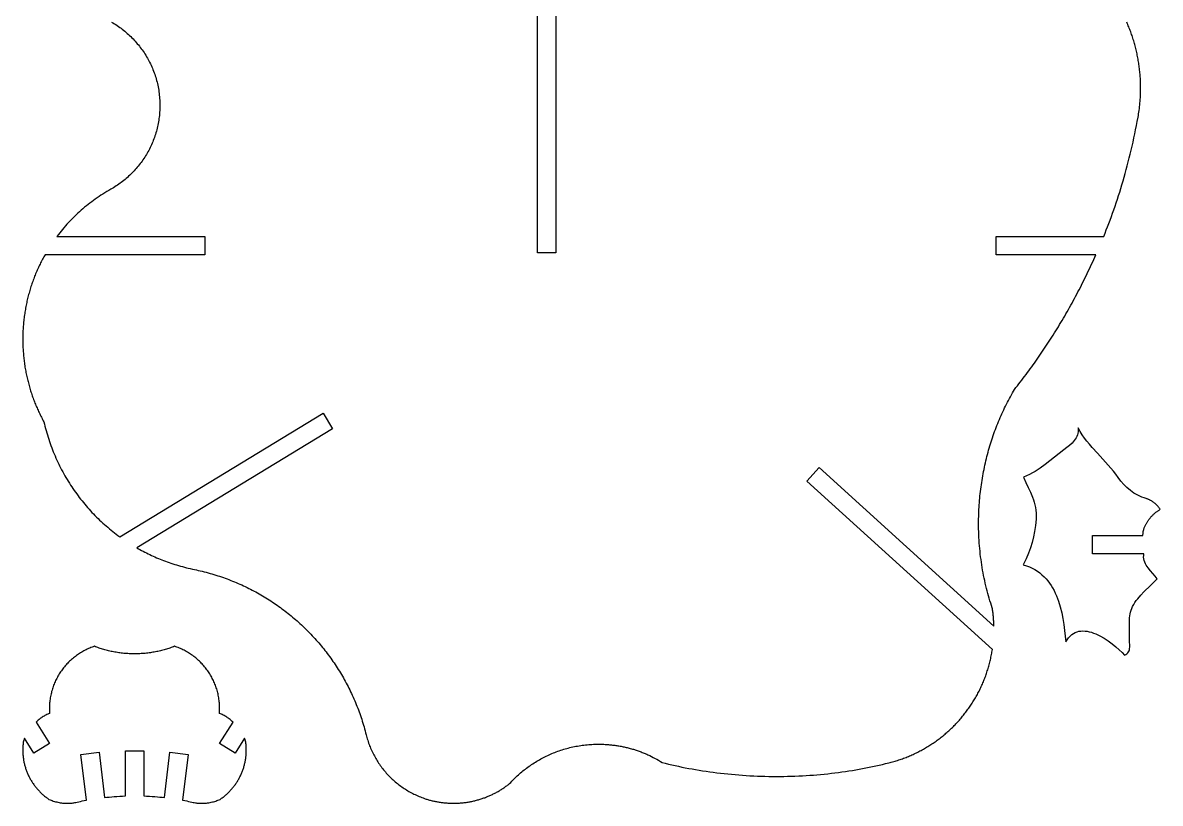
# Model space of a CAD drawing. Extents: x 296 to 476, y 465 to 753.
# Drawn here: x 295.6 to 391.2, y 465.3 to 530.9 of the extents above; entities that cross this region are included whole.
import ezdxf

# ---------------------------------------------------------------- set-up
doc = ezdxf.new("R2010")
doc.units = 0
doc.layers.add('Default_Layer', color=1, linetype='CONTINUOUS')

msp = doc.modelspace()

# ---------------------------------------------------------------- linework, layer by layer
at = {"layer": 'Default_Layer'}
for points in [[(340.418, 555.144), (340.418, 511.522), (338.882, 511.522), (338.882, 554.319)], [(303.106, 530.936), (303.223, 530.867), (303.339, 530.796), (303.454, 530.723), (303.567, 530.648), (303.679, 530.571), (303.789, 530.493), (303.898, 530.413), (304.006, 530.331), (304.112, 530.248), (304.217, 530.163), (304.32, 530.076), (304.422, 529.988), (304.522, 529.898), (304.621, 529.806), (304.718, 529.713), (304.814, 529.618), (304.908, 529.522), (305, 529.425), (305.091, 529.326), (305.18, 529.225), (305.267, 529.123), (305.353, 529.02), (305.437, 528.915), (305.519, 528.808), (305.599, 528.701), (305.678, 528.592), (305.755, 528.482), (305.83, 528.37), (305.903, 528.257), (305.974, 528.143), (306.044, 528.028), (306.112, 527.911), (306.177, 527.794), (306.241, 527.675), (306.303, 527.555), (306.363, 527.434), (306.421, 527.311), (306.476, 527.188), (306.53, 527.063), (306.582, 526.938), (306.632, 526.811), (306.679, 526.683), (306.725, 526.555), (306.768, 526.425), (306.809, 526.295), (306.848, 526.163), (306.885, 526.031), (306.92, 525.897), (306.952, 525.763), (306.983, 525.628), (307.011, 525.492), (307.036, 525.355), (307.06, 525.218), (307.081, 525.079), (307.099, 524.94), (307.115, 524.8), (307.129, 524.66), (307.141, 524.519), (307.15, 524.377), (307.157, 524.234), (307.161, 524.091), (307.162, 524.013), (307.162, 523.93), (307.161, 523.789), (307.158, 523.648), (307.152, 523.509), (307.143, 523.369), (307.133, 523.231), (307.12, 523.093), (307.104, 522.956), (307.087, 522.82), (307.067, 522.684), (307.045, 522.549), (307.021, 522.415), (306.994, 522.281), (306.965, 522.148), (306.934, 522.017), (306.901, 521.886), (306.866, 521.755), (306.829, 521.626), (306.789, 521.498), (306.748, 521.37), (306.704, 521.243), (306.659, 521.118), (306.611, 520.993), (306.562, 520.869), (306.51, 520.747), (306.457, 520.625), (306.401, 520.504), (306.344, 520.385), (306.284, 520.266), (306.223, 520.149), (306.16, 520.032), (306.095, 519.917), (306.028, 519.803), (305.959, 519.69), (305.889, 519.579), (305.817, 519.468), (305.743, 519.359), (305.667, 519.251), (305.59, 519.144), (305.511, 519.039), (305.43, 518.935), (305.347, 518.832), (305.263, 518.731), (305.177, 518.631), (305.09, 518.532), (305.001, 518.435), (304.91, 518.339), (304.818, 518.244), (304.724, 518.151), (304.629, 518.06), (304.532, 517.97), (304.434, 517.881), (304.335, 517.795), (304.234, 517.709), (304.131, 517.625), (304.027, 517.543), (303.922, 517.462), (303.815, 517.383), (303.707, 517.306), (303.598, 517.23), (303.487, 517.156), (303.375, 517.084), (303.262, 517.014), (303.147, 516.945), (303.031, 516.878), (302.864, 516.781), (302.698, 516.683), (302.533, 516.583), (302.371, 516.481), (302.21, 516.377), (302.051, 516.272), (301.894, 516.165), (301.738, 516.056), (301.584, 515.945), (301.432, 515.832), (301.282, 515.718), (301.133, 515.602), (300.986, 515.484), (300.84, 515.364), (300.697, 515.243), (300.555, 515.12), (300.415, 514.995), (300.276, 514.869), (300.139, 514.74), (300.004, 514.61), (299.871, 514.478), (299.739, 514.345), (299.609, 514.21), (299.481, 514.073), (299.354, 513.934), (299.229, 513.794), (299.106, 513.651), (298.984, 513.508), (298.865, 513.362), (298.746, 513.215), (298.63, 513.066), (298.515, 512.915), (310.943, 512.915), (310.943, 511.379), (297.514, 511.379), (297.459, 511.283), (297.405, 511.186), (297.351, 511.089), (297.299, 510.991), (297.247, 510.892), (297.196, 510.793), (297.145, 510.694), (297.095, 510.593), (297.046, 510.493), (296.998, 510.391), (296.951, 510.289), (296.904, 510.187), (296.858, 510.084), (296.813, 509.981), (296.768, 509.877), (296.725, 509.772), (296.682, 509.667), (296.64, 509.562), (296.599, 509.456), (296.558, 509.349), (296.519, 509.243), (296.48, 509.135), (296.442, 509.027), (296.404, 508.919), (296.368, 508.81), (296.333, 508.701), (296.298, 508.591), (296.264, 508.481), (296.231, 508.37), (296.199, 508.259), (296.167, 508.148), (296.137, 508.036), (296.107, 507.924), (296.078, 507.811), (296.051, 507.698), (296.024, 507.584), (295.997, 507.47), (295.972, 507.356), (295.948, 507.241), (295.924, 507.126), (295.902, 507.011), (295.88, 506.895), (295.859, 506.779), (295.84, 506.662), (295.821, 506.545), (295.803, 506.428), (295.786, 506.311), (295.77, 506.193), (295.754, 506.075), (295.74, 505.956), (295.727, 505.837), (295.715, 505.718), (295.703, 505.598), (295.693, 505.479), (295.683, 505.359), (295.675, 505.238), (295.667, 505.118), (295.661, 504.997), (295.655, 504.876), (295.651, 504.754), (295.647, 504.632), (295.645, 504.511), (295.643, 504.388), (295.643, 504.266), (295.643, 504.147), (295.645, 504.028), (295.647, 503.909), (295.65, 503.791), (295.655, 503.673), (295.66, 503.555), (295.666, 503.437), (295.673, 503.32), (295.681, 503.202), (295.69, 503.086), (295.7, 502.969), (295.711, 502.853), (295.722, 502.737), (295.735, 502.621), (295.748, 502.505), (295.763, 502.39), (295.778, 502.276), (295.794, 502.161), (295.811, 502.047), (295.829, 501.933), (295.848, 501.82), (295.868, 501.706), (295.888, 501.594), (295.909, 501.481), (295.932, 501.369), (295.955, 501.257), (295.979, 501.146), (296.003, 501.035), (296.029, 500.924), (296.055, 500.814), (296.083, 500.704), (296.111, 500.594), (296.14, 500.485), (296.169, 500.377), (296.2, 500.268), (296.231, 500.16), (296.263, 500.053), (296.296, 499.946), (296.33, 499.839), (296.364, 499.733), (296.4, 499.627), (296.436, 499.522), (296.472, 499.417), (296.51, 499.313), (296.548, 499.209), (296.587, 499.105), (296.627, 499.002), (296.668, 498.9), (296.709, 498.798), (296.751, 498.696), (296.794, 498.595), (296.838, 498.495), (296.882, 498.395), (296.927, 498.295), (296.973, 498.196), (297.019, 498.098), (297.066, 498), (297.114, 497.902), (297.163, 497.805), (297.212, 497.709), (297.262, 497.613), (297.312, 497.518), (297.364, 497.423), (297.416, 497.329), (297.459, 497.142), (297.505, 496.956), (297.553, 496.77), (297.603, 496.586), (297.655, 496.403), (297.708, 496.221), (297.764, 496.04), (297.822, 495.859), (297.881, 495.68), (297.943, 495.502), (298.006, 495.325), (298.071, 495.149), (298.138, 494.974), (298.207, 494.8), (298.278, 494.627), (298.351, 494.455), (298.425, 494.284), (298.502, 494.114), (298.58, 493.946), (298.66, 493.778), (298.741, 493.612), (298.825, 493.447), (298.91, 493.283), (298.997, 493.12), (299.086, 492.958), (299.176, 492.798), (299.268, 492.638), (299.362, 492.48), (299.458, 492.323), (299.555, 492.167), (299.654, 492.013), (299.755, 491.86), (299.857, 491.708), (299.961, 491.557), (300.067, 491.407), (300.174, 491.259), (300.283, 491.112), (300.393, 490.966), (300.505, 490.822), (300.619, 490.679), (300.734, 490.537), (300.85, 490.396), (300.969, 490.257), (301.088, 490.12), (301.21, 489.983), (301.332, 489.848), (301.457, 489.714), (301.582, 489.582), (301.71, 489.451), (301.838, 489.321), (301.968, 489.193), (302.1, 489.067), (302.233, 488.941), (302.367, 488.818), (302.503, 488.695), (302.641, 488.574), (302.779, 488.455), (302.919, 488.337), (303.061, 488.22), (303.203, 488.105), (303.348, 487.992), (303.493, 487.88), (303.64, 487.769), (303.788, 487.66), (320.881, 498.062), (321.679, 496.749), (305.223, 486.735), (305.354, 486.659), (305.487, 486.585), (305.621, 486.511), (305.756, 486.438), (305.893, 486.367), (306.031, 486.297), (306.17, 486.228), (306.31, 486.16), (306.452, 486.093), (306.595, 486.027), (306.739, 485.963), (306.885, 485.9), (307.032, 485.838), (307.18, 485.777), (307.329, 485.717), (307.48, 485.659), (307.632, 485.602), (307.785, 485.547), (307.94, 485.492), (308.095, 485.439), (308.252, 485.387), (308.41, 485.337), (308.57, 485.288), (308.731, 485.24), (308.892, 485.194), (309.056, 485.149), (309.22, 485.105), (309.386, 485.063), (309.552, 485.022), (309.72, 484.983), (309.89, 484.945), (310.06, 484.909), (310.226, 484.873), (310.392, 484.836), (310.558, 484.798), (310.722, 484.758), (310.887, 484.716), (311.05, 484.674), (311.213, 484.629), (311.375, 484.584), (311.537, 484.537), (311.698, 484.489), (311.859, 484.439), (312.018, 484.388), (312.178, 484.336), (312.336, 484.283), (312.494, 484.228), (312.651, 484.171), (312.808, 484.114), (312.963, 484.055), (313.118, 483.995), (313.273, 483.933), (313.427, 483.87), (313.58, 483.806), (313.732, 483.741), (313.884, 483.674), (314.034, 483.606), (314.185, 483.537), (314.334, 483.467), (314.483, 483.395), (314.63, 483.322), (314.778, 483.248), (314.924, 483.173), (315.07, 483.096), (315.214, 483.018), (315.358, 482.939), (315.502, 482.859), (315.644, 482.777), (315.786, 482.695), (315.927, 482.611), (316.067, 482.526), (316.206, 482.44), (316.344, 482.352), (316.482, 482.264), (316.619, 482.174), (316.755, 482.084), (316.89, 481.992), (317.024, 481.898), (317.157, 481.804), (317.289, 481.709), (317.421, 481.613), (317.552, 481.515), (317.681, 481.416), (317.81, 481.317), (317.938, 481.216), (318.065, 481.114), (318.191, 481.011), (318.317, 480.907), (318.441, 480.802), (318.564, 480.695), (318.687, 480.588), (318.808, 480.48), (318.929, 480.371), (319.048, 480.26), (319.167, 480.149), (319.284, 480.036), (319.401, 479.923), (319.517, 479.809), (319.631, 479.693), (319.745, 479.577), (319.858, 479.459), (319.969, 479.341), (320.08, 479.222), (320.189, 479.101), (320.298, 478.98), (320.405, 478.858), (320.512, 478.735), (320.617, 478.61), (320.722, 478.485), (320.825, 478.359), (320.927, 478.232), (321.028, 478.105), (321.128, 477.976), (321.227, 477.846), (321.325, 477.716), (321.422, 477.584), (321.517, 477.452), (321.612, 477.319), (321.705, 477.185), (321.798, 477.05), (321.889, 476.914), (321.979, 476.777), (322.068, 476.64), (322.155, 476.501), (322.242, 476.362), (322.327, 476.222), (322.412, 476.081), (322.495, 475.94), (322.576, 475.797), (322.657, 475.654), (322.736, 475.51), (322.815, 475.365), (322.892, 475.219), (322.968, 475.073), (323.042, 474.926), (323.116, 474.778), (323.188, 474.629), (323.259, 474.48), (323.328, 474.33), (323.397, 474.179), (323.464, 474.027), (323.529, 473.875), (323.594, 473.722), (323.657, 473.568), (323.719, 473.413), (323.78, 473.258), (323.839, 473.102), (323.898, 472.946), (323.954, 472.788), (324.01, 472.63), (324.064, 472.472), (324.117, 472.313), (324.168, 472.153), (324.218, 471.992), (324.267, 471.831), (324.314, 471.669), (324.36, 471.507), (324.405, 471.344), (324.448, 471.18), (324.49, 471.015), (324.521, 470.898), (324.553, 470.78), (324.587, 470.664), (324.623, 470.549), (324.66, 470.434), (324.699, 470.32), (324.74, 470.207), (324.782, 470.095), (324.827, 469.984), (324.872, 469.874), (324.92, 469.765), (324.969, 469.656), (325.019, 469.549), (325.072, 469.443), (325.125, 469.337), (325.181, 469.233), (325.237, 469.129), (325.296, 469.027), (325.356, 468.925), (325.417, 468.825), (325.48, 468.726), (325.544, 468.628), (325.61, 468.53), (325.678, 468.434), (325.746, 468.339), (325.816, 468.246), (325.888, 468.153), (325.961, 468.062), (326.035, 467.971), (326.111, 467.882), (326.188, 467.794), (326.266, 467.708), (326.346, 467.622), (326.427, 467.538), (326.509, 467.455), (326.592, 467.373), (326.677, 467.293), (326.763, 467.214), (326.851, 467.136), (326.939, 467.059), (327.029, 466.984), (327.12, 466.911), (327.212, 466.838), (327.305, 466.767), (327.4, 466.697), (327.495, 466.629), (327.592, 466.562), (327.69, 466.497), (327.788, 466.433), (327.888, 466.371), (327.989, 466.31), (328.091, 466.25), (328.195, 466.192), (328.299, 466.136), (328.404, 466.081), (328.51, 466.027), (328.617, 465.976), (328.725, 465.925), (328.834, 465.877), (328.944, 465.83), (329.055, 465.784), (329.167, 465.74), (329.28, 465.698), (329.394, 465.658), (329.462, 465.634), (329.531, 465.611), (329.601, 465.589), (329.671, 465.567), (329.742, 465.546), (329.813, 465.526), (329.885, 465.506), (329.958, 465.487), (330.031, 465.469), (330.104, 465.451), (330.178, 465.434), (330.253, 465.418), (330.328, 465.403), (330.404, 465.388), (330.48, 465.374), (330.556, 465.361), (330.633, 465.348), (330.71, 465.336), (330.788, 465.325), (330.866, 465.315), (330.945, 465.306), (331.023, 465.297), (331.103, 465.289), (331.182, 465.282), (331.262, 465.276), (331.342, 465.27), (331.422, 465.266), (331.503, 465.262), (331.584, 465.259), (331.665, 465.257), (331.746, 465.255), (331.828, 465.255), (331.912, 465.255), (331.995, 465.257), (332.079, 465.259), (332.162, 465.262), (332.245, 465.266), (332.328, 465.271), (332.41, 465.277), (332.493, 465.284), (332.575, 465.291), (332.657, 465.3), (332.738, 465.309), (332.819, 465.319), (332.9, 465.33), (332.981, 465.342), (333.061, 465.355), (333.141, 465.369), (333.221, 465.383), (333.301, 465.398), (333.38, 465.414), (333.459, 465.431), (333.537, 465.449), (333.616, 465.467), (333.694, 465.487), (333.771, 465.507), (333.848, 465.528), (333.925, 465.549), (334.002, 465.572), (334.078, 465.595), (334.154, 465.619), (334.23, 465.644), (334.305, 465.67), (334.38, 465.696), (334.454, 465.723), (334.528, 465.751), (334.602, 465.78), (334.675, 465.809), (334.748, 465.839), (334.82, 465.87), (334.892, 465.901), (334.964, 465.934), (335.035, 465.966), (335.106, 466), (335.176, 466.035), (335.246, 466.07), (335.316, 466.105), (335.385, 466.142), (335.454, 466.179), (335.522, 466.217), (335.59, 466.255), (335.657, 466.295), (335.724, 466.334), (335.79, 466.375), (335.856, 466.416), (335.921, 466.458), (335.986, 466.5), (336.051, 466.544), (336.114, 466.587), (336.178, 466.632), (336.241, 466.677), (336.303, 466.722), (336.365, 466.769), (336.426, 466.815), (336.487, 466.863), (336.547, 466.911), (336.635, 467.006), (336.723, 467.1), (336.813, 467.192), (336.904, 467.284), (336.996, 467.374), (337.089, 467.463), (337.183, 467.551), (337.279, 467.638), (337.375, 467.723), (337.472, 467.807), (337.571, 467.89), (337.671, 467.972), (337.771, 468.053), (337.873, 468.132), (337.976, 468.21), (338.079, 468.287), (338.184, 468.362), (338.29, 468.436), (338.396, 468.509), (338.504, 468.581), (338.613, 468.651), (338.722, 468.719), (338.833, 468.787), (338.944, 468.853), (339.056, 468.917), (339.169, 468.98), (339.283, 469.042), (339.398, 469.102), (339.514, 469.161), (339.631, 469.219), (339.748, 469.274), (339.866, 469.329), (339.985, 469.382), (340.105, 469.433), (340.226, 469.483), (340.347, 469.532), (340.47, 469.579), (340.592, 469.624), (340.716, 469.668), (340.841, 469.71), (340.966, 469.75), (341.091, 469.789), (341.218, 469.827), (341.345, 469.863), (341.473, 469.897), (341.602, 469.929), (341.731, 469.96), (341.861, 469.989), (341.991, 470.017), (342.122, 470.043), (342.254, 470.067), (342.386, 470.089), (342.519, 470.11), (342.652, 470.129), (342.786, 470.146), (342.921, 470.161), (343.055, 470.175), (343.191, 470.187), (343.327, 470.197), (343.464, 470.205), (343.601, 470.212), (343.738, 470.216), (343.876, 470.219), (344.014, 470.22), (344.107, 470.22), (344.199, 470.218), (344.292, 470.216), (344.384, 470.213), (344.476, 470.21), (344.567, 470.205), (344.659, 470.2), (344.75, 470.194), (344.841, 470.187), (344.931, 470.179), (345.022, 470.17), (345.112, 470.161), (345.202, 470.151), (345.292, 470.14), (345.381, 470.128), (345.47, 470.116), (345.559, 470.103), (345.648, 470.089), (345.736, 470.074), (345.824, 470.058), (345.912, 470.042), (346, 470.025), (346.087, 470.007), (346.174, 469.989), (346.261, 469.97), (346.347, 469.95), (346.433, 469.929), (346.519, 469.908), (346.604, 469.885), (346.689, 469.863), (346.774, 469.839), (346.858, 469.815), (346.942, 469.79), (347.026, 469.764), (347.109, 469.738), (347.192, 469.711), (347.275, 469.683), (347.357, 469.654), (347.439, 469.625), (347.521, 469.595), (347.602, 469.565), (347.683, 469.534), (347.763, 469.502), (347.843, 469.47), (347.923, 469.437), (348.002, 469.403), (348.081, 469.368), (348.159, 469.333), (348.237, 469.298), (348.315, 469.261), (348.468, 469.187), (348.621, 469.11), (348.771, 469.03), (348.92, 468.949), (349.067, 468.864), (349.212, 468.778), (349.355, 468.689), (349.626, 468.62), (349.9, 468.552), (350.177, 468.487), (350.455, 468.423), (350.736, 468.362), (351.02, 468.302), (351.305, 468.245), (351.592, 468.189), (351.882, 468.135), (352.173, 468.084), (352.466, 468.035), (352.762, 467.987), (353.059, 467.942), (353.357, 467.899), (353.658, 467.858), (353.959, 467.819), (354.263, 467.783), (354.568, 467.748), (354.874, 467.716), (355.182, 467.686), (355.491, 467.659), (355.801, 467.633), (356.113, 467.61), (356.426, 467.59), (356.739, 467.571), (357.054, 467.555), (357.37, 467.542), (357.686, 467.531), (358.003, 467.522), (358.321, 467.516), (358.64, 467.512), (358.96, 467.511), (359.274, 467.512), (359.587, 467.516), (359.9, 467.522), (360.212, 467.53), (360.523, 467.541), (360.834, 467.554), (361.143, 467.569), (361.452, 467.587), (361.759, 467.607), (362.065, 467.629), (362.37, 467.654), (362.674, 467.68), (362.977, 467.709), (363.278, 467.74), (363.578, 467.773), (363.877, 467.809), (364.174, 467.846), (364.469, 467.886), (364.763, 467.928), (365.055, 467.971), (365.345, 468.017), (365.634, 468.065), (365.92, 468.115), (366.205, 468.166), (366.488, 468.22), (366.768, 468.276), (367.047, 468.333), (367.323, 468.393), (367.597, 468.454), (367.869, 468.518), (368.139, 468.583), (368.406, 468.65), (368.512, 468.677), (368.618, 468.705), (368.724, 468.734), (368.829, 468.764), (368.934, 468.795), (369.038, 468.827), (369.142, 468.859), (369.245, 468.893), (369.348, 468.928), (369.451, 468.963), (369.553, 469), (369.654, 469.037), (369.756, 469.075), (369.856, 469.114), (369.956, 469.154), (370.056, 469.195), (370.155, 469.236), (370.254, 469.279), (370.352, 469.322), (370.45, 469.367), (370.547, 469.412), (370.644, 469.458), (370.741, 469.504), (370.836, 469.552), (370.932, 469.6), (371.026, 469.65), (371.12, 469.7), (371.214, 469.751), (371.307, 469.803), (371.4, 469.855), (371.492, 469.908), (371.583, 469.963), (371.674, 470.018), (371.765, 470.073), (371.855, 470.13), (371.944, 470.187), (372.032, 470.245), (372.121, 470.304), (372.208, 470.364), (372.295, 470.424), (372.381, 470.485), (372.467, 470.547), (372.552, 470.61), (372.637, 470.673), (372.721, 470.738), (372.804, 470.802), (372.887, 470.868), (372.969, 470.934), (373.05, 471.001), (373.131, 471.069), (373.211, 471.138), (373.291, 471.207), (373.37, 471.277), (373.448, 471.347), (373.526, 471.419), (373.603, 471.491), (373.679, 471.563), (373.754, 471.637), (373.829, 471.711), (373.904, 471.786), (373.977, 471.861), (374.05, 471.937), (374.122, 472.014), (374.194, 472.091), (374.265, 472.169), (374.335, 472.248), (374.404, 472.327), (374.473, 472.407), (374.541, 472.487), (374.608, 472.569), (374.674, 472.65), (374.74, 472.733), (374.805, 472.816), (374.869, 472.899), (374.933, 472.984), (374.996, 473.068), (375.058, 473.154), (375.119, 473.24), (375.18, 473.326), (375.239, 473.414), (375.298, 473.501), (375.356, 473.59), (375.414, 473.679), (375.47, 473.768), (375.526, 473.858), (375.581, 473.949), (375.635, 474.04), (375.689, 474.131), (375.741, 474.223), (375.793, 474.316), (375.844, 474.409), (375.894, 474.503), (375.944, 474.597), (375.992, 474.692), (376.04, 474.788), (376.087, 474.883), (376.133, 474.98), (376.178, 475.077), (376.222, 475.174), (376.265, 475.272), (376.308, 475.37), (376.349, 475.469), (376.39, 475.568), (376.43, 475.668), (376.469, 475.768), (376.507, 475.868), (376.544, 475.969), (376.581, 476.071), (376.616, 476.173), (376.65, 476.275), (376.684, 476.378), (376.717, 476.481), (376.749, 476.585), (376.779, 476.689), (376.809, 476.794), (376.838, 476.899), (376.866, 477.004), (376.893, 477.11), (376.919, 477.216), (376.945, 477.322), (376.969, 477.429), (376.992, 477.537), (377.014, 477.644), (377.036, 477.753), (377.056, 477.861), (377.075, 477.97), (377.094, 478.079), (377.111, 478.189), (361.525, 492.346), (362.558, 493.483), (377.236, 480.15), (377.233, 480.253), (377.23, 480.355), (377.226, 480.456), (377.221, 480.557), (377.215, 480.656), (377.208, 480.755), (377.201, 480.853), (377.192, 480.949), (377.184, 481.045), (377.174, 481.139), (377.164, 481.232), (377.153, 481.324), (377.141, 481.414), (377.129, 481.502), (377.116, 481.589), (377.103, 481.674), (377.035, 481.874), (376.969, 482.076), (376.905, 482.28), (376.843, 482.486), (376.783, 482.693), (376.725, 482.902), (376.669, 483.112), (376.614, 483.324), (376.562, 483.538), (376.512, 483.753), (376.463, 483.97), (376.417, 484.188), (376.373, 484.408), (376.331, 484.629), (376.29, 484.851), (376.253, 485.074), (376.217, 485.299), (376.183, 485.525), (376.152, 485.752), (376.122, 485.98), (376.095, 486.21), (376.07, 486.44), (376.048, 486.671), (376.028, 486.904), (376.01, 487.137), (375.994, 487.371), (375.981, 487.606), (375.97, 487.841), (375.961, 488.078), (375.955, 488.315), (375.952, 488.553), (375.95, 488.791), (375.951, 488.985), (375.954, 489.179), (375.958, 489.372), (375.963, 489.565), (375.971, 489.758), (375.98, 489.95), (375.99, 490.142), (376.002, 490.333), (376.016, 490.524), (376.031, 490.714), (376.048, 490.904), (376.066, 491.093), (376.086, 491.282), (376.107, 491.471), (376.13, 491.658), (376.155, 491.846), (376.181, 492.033), (376.208, 492.219), (376.237, 492.405), (376.268, 492.59), (376.3, 492.775), (376.333, 492.959), (376.368, 493.142), (376.404, 493.325), (376.442, 493.507), (376.481, 493.689), (376.522, 493.87), (376.564, 494.051), (376.608, 494.23), (376.653, 494.41), (376.699, 494.588), (376.747, 494.766), (376.796, 494.943), (376.847, 495.12), (376.898, 495.296), (376.952, 495.471), (377.006, 495.645), (377.062, 495.819), (377.12, 495.992), (377.178, 496.164), (377.238, 496.335), (377.299, 496.506), (377.362, 496.676), (377.426, 496.845), (377.491, 497.014), (377.558, 497.182), (377.625, 497.348), (377.694, 497.515), (377.765, 497.68), (377.836, 497.844), (377.909, 498.008), (377.983, 498.171), (378.058, 498.332), (378.135, 498.493), (378.212, 498.654), (378.291, 498.813), (378.371, 498.971), (378.453, 499.129), (378.535, 499.285), (378.619, 499.441), (378.704, 499.596), (378.79, 499.75), (378.877, 499.903), (378.965, 500.055), (379.088, 500.209), (379.211, 500.363), (379.333, 500.518), (379.455, 500.674), (379.576, 500.831), (379.696, 500.988), (379.816, 501.146), (379.936, 501.304), (380.055, 501.464), (380.174, 501.624), (380.292, 501.784), (380.409, 501.946), (380.526, 502.108), (380.643, 502.271), (380.759, 502.434), (380.875, 502.598), (380.99, 502.763), (381.104, 502.929), (381.218, 503.095), (381.332, 503.262), (381.445, 503.43), (381.557, 503.598), (381.669, 503.768), (381.781, 503.938), (381.892, 504.108), (382.002, 504.28), (382.112, 504.452), (382.222, 504.625), (382.331, 504.799), (382.439, 504.973), (382.547, 505.148), (382.654, 505.324), (382.761, 505.501), (382.867, 505.679), (382.973, 505.857), (383.078, 506.036), (383.183, 506.216), (383.287, 506.397), (383.391, 506.578), (383.494, 506.76), (383.597, 506.943), (383.699, 507.127), (383.801, 507.312), (383.902, 507.497), (384.003, 507.683), (384.103, 507.87), (384.202, 508.058), (384.301, 508.247), (384.4, 508.436), (384.498, 508.627), (384.595, 508.818), (384.692, 509.01), (384.788, 509.202), (384.884, 509.396), (384.979, 509.591), (385.074, 509.786), (385.168, 509.982), (385.262, 510.179), (385.355, 510.377), (385.448, 510.576), (385.54, 510.775), (385.632, 510.976), (385.723, 511.177), (385.813, 511.379), (377.414, 511.379), (377.414, 512.915), (377.414, 512.915), (386.46, 512.915), (386.571, 513.185), (386.681, 513.458), (386.789, 513.733), (386.897, 514.012), (387.003, 514.293), (387.108, 514.577), (387.212, 514.865), (387.315, 515.155), (387.416, 515.448), (387.516, 515.743), (387.615, 516.042), (387.713, 516.343), (387.809, 516.648), (387.903, 516.955), (387.997, 517.265), (388.088, 517.577), (388.179, 517.893), (388.268, 518.211), (388.355, 518.532), (388.441, 518.855), (388.525, 519.181), (388.608, 519.511), (388.689, 519.842), (388.769, 520.177), (388.847, 520.514), (388.923, 520.854), (388.998, 521.196), (389.071, 521.541), (389.142, 521.889), (389.212, 522.239), (389.28, 522.592), (389.346, 522.947), (389.371, 523.086), (389.395, 523.228), (389.418, 523.371), (389.439, 523.517), (389.458, 523.665), (389.476, 523.815), (389.492, 523.967), (389.507, 524.12), (389.52, 524.275), (389.532, 524.431), (389.542, 524.588), (389.55, 524.747), (389.556, 524.906), (389.561, 525.066), (389.563, 525.227), (389.564, 525.389), (389.564, 525.507), (389.562, 525.626), (389.56, 525.744), (389.556, 525.861), (389.552, 525.979), (389.546, 526.096), (389.54, 526.213), (389.533, 526.33), (389.524, 526.446), (389.515, 526.562), (389.505, 526.678), (389.493, 526.794), (389.481, 526.909), (389.468, 527.024), (389.454, 527.139), (389.439, 527.253), (389.423, 527.367), (389.406, 527.481), (389.388, 527.595), (389.37, 527.708), (389.35, 527.821), (389.329, 527.934), (389.308, 528.046), (389.285, 528.158), (389.262, 528.27), (389.238, 528.381), (389.213, 528.492), (389.187, 528.603), (389.16, 528.713), (389.132, 528.823), (389.103, 528.933), (389.074, 529.042), (389.043, 529.151), (389.012, 529.26), (388.98, 529.368), (388.946, 529.476), (388.913, 529.583), (388.878, 529.69), (388.842, 529.797), (388.806, 529.903), (388.768, 530.009), (388.73, 530.115), (388.691, 530.22), (388.651, 530.325), (388.611, 530.429), (388.569, 530.533), (388.527, 530.636), (388.483, 530.739), (388.44, 530.842), (388.395, 530.944)]]:
    msp.add_lwpolyline(points, dxfattribs=at)
for points in [[(390.035, 490.878), (389.852, 490.932), (389.673, 490.995), (389.499, 491.068), (389.33, 491.149), (389.165, 491.238), (389.006, 491.336), (388.851, 491.44), (388.702, 491.552), (388.417, 491.795), (388.153, 492.06), (387.909, 492.344), (387.686, 492.643), (387.489, 492.914), (387.283, 493.177), (386.848, 493.688), (386.395, 494.185), (385.936, 494.679), (385.485, 495.179), (385.267, 495.435), (385.056, 495.696), (384.853, 495.964), (384.66, 496.24), (384.48, 496.525), (384.312, 496.82), (384.322, 496.656), (384.315, 496.502), (384.293, 496.357), (384.257, 496.221), (384.207, 496.092), (384.145, 495.97), (384.072, 495.855), (383.99, 495.745), (383.899, 495.64), (383.801, 495.539), (383.586, 495.347), (383.355, 495.164), (383.117, 494.983), (382.713, 494.667), (382.321, 494.351), (381.933, 494.039), (381.539, 493.734), (381.13, 493.44), (380.697, 493.161), (380.469, 493.028), (380.23, 492.9), (379.982, 492.777), (379.721, 492.661), (379.922, 492.228), (380.122, 491.81), (380.312, 491.4), (380.482, 490.987), (380.557, 490.777), (380.623, 490.563), (380.68, 490.345), (380.725, 490.12), (380.759, 489.888), (380.779, 489.648), (380.784, 489.399), (380.774, 489.139), (380.726, 488.61), (380.657, 488.116), (380.565, 487.646), (380.449, 487.191), (380.306, 486.738), (380.135, 486.279), (379.934, 485.802), (379.701, 485.297), (379.965, 485.216), (380.216, 485.122), (380.453, 485.014), (380.678, 484.895), (380.889, 484.763), (381.088, 484.621), (381.275, 484.468), (381.451, 484.304), (381.616, 484.132), (381.769, 483.95), (381.913, 483.76), (382.047, 483.562), (382.171, 483.357), (382.286, 483.145), (382.393, 482.927), (382.491, 482.704), (382.582, 482.475), (382.665, 482.242), (382.811, 481.764), (382.932, 481.275), (383.032, 480.779), (383.113, 480.28), (383.18, 479.784), (383.281, 478.814), (383.391, 479.003), (383.51, 479.169), (383.638, 479.311), (383.774, 479.431), (383.917, 479.53), (384.066, 479.609), (384.222, 479.668), (384.383, 479.71), (384.549, 479.734), (384.719, 479.742), (384.892, 479.734), (385.069, 479.712), (385.247, 479.676), (385.427, 479.628), (385.608, 479.568), (385.79, 479.498), (386.15, 479.328), (386.505, 479.128), (386.847, 478.904), (387.173, 478.663), (387.477, 478.414), (387.754, 478.165), (387.999, 477.922), (388.207, 477.693), (388.323, 477.752), (388.418, 477.82), (388.494, 477.896), (388.552, 477.979), (388.594, 478.068), (388.623, 478.163), (388.641, 478.262), (388.65, 478.365), (388.647, 478.58), (388.63, 478.801), (388.616, 479.022), (388.62, 479.237), (388.636, 479.556), (388.636, 479.879), (388.628, 480.532), (388.642, 480.856), (388.683, 481.175), (388.716, 481.333), (388.76, 481.488), (388.816, 481.642), (388.885, 481.792), (388.981, 481.968), (389.086, 482.136), (389.197, 482.296), (389.316, 482.451), (389.568, 482.744), (389.838, 483.023), (390.4, 483.559), (390.681, 483.831), (390.953, 484.113), (390.873, 484.236), (390.785, 484.356), (390.595, 484.586), (390.397, 484.81), (390.207, 485.036), (390.039, 485.271), (389.968, 485.393), (389.909, 485.52), (389.863, 485.653), (389.832, 485.792), (389.818, 485.939), (389.823, 486.093), (389.832, 486.238), (385.527, 486.238), (385.527, 487.774), (389.758, 487.774), (389.758, 487.783), (389.768, 487.944), (389.789, 488.104), (389.824, 488.263), (389.874, 488.421), (389.941, 488.579), (390.029, 488.735), (390.055, 488.784), (390.082, 488.831), (390.11, 488.878), (390.138, 488.925), (390.167, 488.971), (390.197, 489.016), (390.228, 489.061), (390.259, 489.105), (390.291, 489.149), (390.324, 489.191), (390.358, 489.234), (390.392, 489.275), (390.427, 489.316), (390.462, 489.357), (390.498, 489.396), (390.535, 489.435), (390.573, 489.474), (390.611, 489.511), (390.65, 489.548), (390.689, 489.585), (390.729, 489.621), (390.77, 489.656), (390.812, 489.69), (390.854, 489.724), (390.896, 489.757), (390.94, 489.789), (390.984, 489.821), (391.028, 489.851), (391.073, 489.882), (391.119, 489.911), (391.165, 489.94), (391.212, 489.968), (391.186, 490.007), (391.158, 490.045), (391.13, 490.083), (391.101, 490.12), (391.071, 490.157), (391.041, 490.193), (391.01, 490.228), (390.978, 490.262), (390.946, 490.296), (390.913, 490.33), (390.88, 490.362), (390.845, 490.394), (390.81, 490.425), (390.775, 490.456), (390.739, 490.486), (390.702, 490.515), (390.665, 490.543), (390.627, 490.571), (390.588, 490.598), (390.549, 490.624), (390.509, 490.65), (390.469, 490.674), (390.428, 490.698), (390.387, 490.722), (390.345, 490.744), (390.302, 490.766), (390.259, 490.786), (390.215, 490.806), (390.171, 490.826), (390.126, 490.844), (390.081, 490.861), (390.035, 490.878)], [(296.756, 472.083), (297.884, 470.277), (296.581, 469.463), (295.794, 470.723), (295.773, 470.674), (295.749, 470.615), (295.723, 470.545), (295.695, 470.464), (295.683, 470.38), (295.672, 470.292), (295.662, 470.202), (295.655, 470.11), (295.648, 470.016), (295.644, 469.921), (295.641, 469.824), (295.64, 469.727), (295.641, 469.647), (295.643, 469.567), (295.646, 469.487), (295.65, 469.407), (295.656, 469.328), (295.663, 469.25), (295.671, 469.171), (295.68, 469.093), (295.691, 469.015), (295.702, 468.938), (295.715, 468.861), (295.729, 468.785), (295.744, 468.708), (295.76, 468.633), (295.778, 468.558), (295.796, 468.483), (295.816, 468.408), (295.837, 468.334), (295.859, 468.261), (295.882, 468.188), (295.906, 468.115), (295.931, 468.043), (295.957, 467.972), (295.985, 467.901), (296.013, 467.83), (296.042, 467.76), (296.073, 467.691), (296.104, 467.622), (296.137, 467.553), (296.17, 467.485), (296.205, 467.418), (296.24, 467.352), (296.277, 467.286), (296.314, 467.22), (296.352, 467.155), (296.392, 467.091), (296.432, 467.027), (296.473, 466.964), (296.515, 466.902), (296.558, 466.84), (296.602, 466.779), (296.647, 466.719), (296.693, 466.659), (296.739, 466.6), (296.787, 466.542), (296.835, 466.485), (296.884, 466.428), (296.934, 466.372), (296.985, 466.316), (297.037, 466.262), (297.089, 466.208), (297.143, 466.155), (297.197, 466.102), (297.252, 466.051), (297.307, 466), (297.364, 465.95), (297.421, 465.901), (297.479, 465.852), (297.538, 465.805), (297.597, 465.758), (297.657, 465.712), (297.718, 465.668), (297.78, 465.623), (297.842, 465.58), (297.93, 465.542), (298.019, 465.507), (298.11, 465.473), (298.203, 465.442), (298.297, 465.412), (298.393, 465.386), (298.49, 465.361), (298.588, 465.339), (298.688, 465.319), (298.789, 465.302), (298.891, 465.287), (298.993, 465.275), (299.097, 465.265), (299.202, 465.258), (299.307, 465.254), (299.414, 465.253), (299.481, 465.253), (299.547, 465.255), (299.613, 465.257), (299.678, 465.261), (299.741, 465.266), (299.803, 465.272), (299.864, 465.278), (299.922, 465.286), (300.006, 465.307), (300.105, 465.331), (300.218, 465.357), (300.346, 465.384), (300.487, 465.413), (300.642, 465.444), (300.811, 465.476), (300.993, 465.51), (300.527, 469.352), (302.052, 469.537), (302.513, 465.735), (302.703, 465.757), (302.903, 465.777), (303.112, 465.796), (303.329, 465.814), (303.554, 465.829), (303.785, 465.843), (304.022, 465.855), (304.263, 465.864), (304.263, 469.671), (305.8, 469.671), (305.8, 465.864), (306.041, 465.855), (306.278, 465.843), (306.509, 465.829), (306.734, 465.814), (306.951, 465.796), (307.16, 465.777), (307.36, 465.757), (307.55, 465.735), (308.011, 469.537), (309.536, 469.352), (309.07, 465.51), (309.252, 465.476), (309.421, 465.444), (309.576, 465.413), (309.717, 465.384), (309.845, 465.357), (309.958, 465.331), (310.056, 465.307), (310.141, 465.286), (310.199, 465.278), (310.26, 465.272), (310.322, 465.266), (310.385, 465.261), (310.45, 465.257), (310.516, 465.255), (310.582, 465.253), (310.649, 465.253), (310.755, 465.254), (310.861, 465.258), (310.966, 465.265), (311.07, 465.275), (311.172, 465.287), (311.274, 465.302), (311.375, 465.319), (311.475, 465.339), (311.573, 465.361), (311.67, 465.386), (311.766, 465.412), (311.86, 465.442), (311.953, 465.473), (312.044, 465.507), (312.133, 465.542), (312.221, 465.58), (312.283, 465.623), (312.345, 465.668), (312.406, 465.712), (312.466, 465.758), (312.525, 465.805), (312.584, 465.852), (312.642, 465.901), (312.699, 465.95), (312.755, 466), (312.811, 466.051), (312.866, 466.102), (312.92, 466.155), (312.973, 466.208), (313.026, 466.262), (313.078, 466.316), (313.129, 466.372), (313.179, 466.428), (313.228, 466.485), (313.276, 466.542), (313.324, 466.6), (313.37, 466.659), (313.416, 466.719), (313.461, 466.779), (313.505, 466.84), (313.548, 466.902), (313.59, 466.964), (313.631, 467.027), (313.671, 467.091), (313.711, 467.155), (313.749, 467.22), (313.786, 467.286), (313.823, 467.352), (313.858, 467.418), (313.893, 467.485), (313.926, 467.553), (313.959, 467.622), (313.99, 467.691), (314.02, 467.76), (314.05, 467.83), (314.078, 467.901), (314.106, 467.972), (314.132, 468.043), (314.157, 468.115), (314.181, 468.188), (314.204, 468.261), (314.226, 468.334), (314.247, 468.408), (314.266, 468.483), (314.285, 468.558), (314.302, 468.633), (314.319, 468.708), (314.334, 468.785), (314.348, 468.861), (314.361, 468.938), (314.372, 469.015), (314.383, 469.093), (314.392, 469.171), (314.4, 469.25), (314.407, 469.328), (314.413, 469.407), (314.417, 469.487), (314.42, 469.567), (314.422, 469.647), (314.423, 469.727), (314.422, 469.824), (314.419, 469.921), (314.414, 470.016), (314.408, 470.11), (314.401, 470.202), (314.391, 470.292), (314.38, 470.38), (314.368, 470.464), (314.34, 470.545), (314.314, 470.615), (314.29, 470.674), (314.269, 470.723), (313.482, 469.463), (312.179, 470.277), (313.307, 472.083), (313.246, 472.139), (313.183, 472.193), (313.119, 472.246), (313.054, 472.297), (312.987, 472.347), (312.919, 472.396), (312.85, 472.444), (312.78, 472.491), (312.708, 472.536), (312.634, 472.58), (312.559, 472.622), (312.483, 472.663), (312.406, 472.703), (312.327, 472.741), (312.246, 472.778), (312.165, 472.814), (312.172, 472.912), (312.177, 473.016), (312.18, 473.124), (312.181, 473.234), (312.18, 473.348), (312.176, 473.46), (312.171, 473.573), (312.163, 473.684), (312.152, 473.795), (312.14, 473.905), (312.126, 474.015), (312.109, 474.124), (312.09, 474.232), (312.069, 474.34), (312.046, 474.446), (312.021, 474.552), (311.994, 474.658), (311.965, 474.762), (311.934, 474.865), (311.901, 474.968), (311.865, 475.07), (311.828, 475.171), (311.789, 475.27), (311.749, 475.369), (311.706, 475.467), (311.661, 475.564), (311.615, 475.66), (311.566, 475.755), (311.516, 475.849), (311.465, 475.942), (311.411, 476.034), (311.356, 476.124), (311.299, 476.214), (311.24, 476.302), (311.18, 476.389), (311.118, 476.475), (311.054, 476.559), (310.989, 476.643), (310.922, 476.725), (310.853, 476.805), (310.784, 476.885), (310.712, 476.963), (310.639, 477.04), (310.565, 477.115), (310.489, 477.189), (310.411, 477.261), (310.333, 477.332), (310.253, 477.402), (310.171, 477.47), (310.088, 477.537), (310.004, 477.602), (309.919, 477.665), (309.832, 477.727), (309.744, 477.787), (309.655, 477.846), (309.564, 477.903), (309.472, 477.958), (309.38, 478.012), (309.286, 478.063), (309.19, 478.114), (309.094, 478.162), (308.997, 478.209), (308.898, 478.253), (308.799, 478.296), (308.698, 478.338), (308.597, 478.377), (308.494, 478.414), (308.391, 478.45), (308.297, 478.413), (308.202, 478.376), (308.106, 478.341), (308.01, 478.307), (307.913, 478.274), (307.814, 478.242), (307.715, 478.211), (307.616, 478.181), (307.515, 478.153), (307.414, 478.125), (307.312, 478.098), (307.209, 478.073), (307.105, 478.049), (307.001, 478.025), (306.896, 478.003), (306.791, 477.982), (306.685, 477.963), (306.578, 477.944), (306.471, 477.927), (306.363, 477.911), (306.255, 477.896), (306.146, 477.882), (306.036, 477.87), (305.926, 477.859), (305.816, 477.849), (305.705, 477.84), (305.594, 477.833), (305.482, 477.827), (305.37, 477.822), (305.257, 477.819), (305.145, 477.817), (305.031, 477.816), (304.918, 477.817), (304.805, 477.819), (304.693, 477.822), (304.581, 477.827), (304.469, 477.833), (304.358, 477.84), (304.247, 477.849), (304.137, 477.859), (304.027, 477.87), (303.917, 477.882), (303.808, 477.896), (303.7, 477.911), (303.592, 477.927), (303.485, 477.944), (303.378, 477.963), (303.272, 477.982), (303.166, 478.003), (303.062, 478.025), (302.958, 478.049), (302.854, 478.073), (302.751, 478.098), (302.649, 478.125), (302.548, 478.153), (302.447, 478.181), (302.347, 478.211), (302.249, 478.242), (302.15, 478.274), (302.053, 478.307), (301.957, 478.341), (301.861, 478.376), (301.766, 478.413), (301.672, 478.45), (301.569, 478.414), (301.466, 478.377), (301.365, 478.338), (301.264, 478.296), (301.165, 478.253), (301.066, 478.209), (300.969, 478.162), (300.873, 478.114), (300.777, 478.063), (300.683, 478.012), (300.591, 477.958), (300.499, 477.903), (300.408, 477.846), (300.319, 477.787), (300.231, 477.727), (300.144, 477.665), (300.059, 477.602), (299.975, 477.537), (299.892, 477.47), (299.81, 477.402), (299.73, 477.332), (299.651, 477.261), (299.574, 477.189), (299.498, 477.115), (299.424, 477.04), (299.351, 476.963), (299.279, 476.885), (299.209, 476.805), (299.141, 476.725), (299.074, 476.643), (299.009, 476.559), (298.945, 476.475), (298.883, 476.389), (298.823, 476.302), (298.764, 476.214), (298.707, 476.124), (298.652, 476.034), (298.598, 475.942), (298.547, 475.849), (298.496, 475.755), (298.448, 475.66), (298.402, 475.564), (298.357, 475.467), (298.314, 475.369), (298.274, 475.27), (298.235, 475.171), (298.197, 475.07), (298.162, 474.968), (298.129, 474.865), (298.098, 474.762), (298.069, 474.658), (298.042, 474.552), (298.017, 474.446), (297.994, 474.34), (297.973, 474.232), (297.954, 474.124), (297.937, 474.015), (297.923, 473.905), (297.91, 473.795), (297.9, 473.684), (297.892, 473.573), (297.887, 473.46), (297.883, 473.348), (297.882, 473.234), (297.883, 473.124), (297.886, 473.016), (297.891, 472.912), (297.898, 472.814), (297.816, 472.778), (297.736, 472.741), (297.657, 472.703), (297.58, 472.663), (297.503, 472.622), (297.429, 472.58), (297.355, 472.536), (297.283, 472.491), (297.213, 472.444), (297.144, 472.396), (297.076, 472.347), (297.009, 472.297), (296.944, 472.246), (296.88, 472.193), (296.817, 472.139), (296.756, 472.083)]]:
    msp.add_lwpolyline(points, close=True, dxfattribs=at)

doc.saveas('drawing.dxf')
